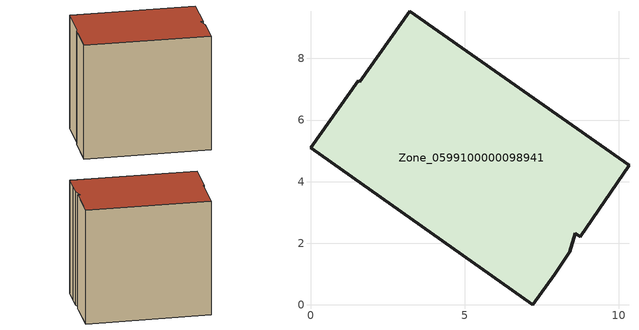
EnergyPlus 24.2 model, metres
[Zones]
Zone_0599100000098941
 floor ground (C_G): 8.41,1.73 7.92,1 7.22,0 0,5.1 1.54,7.28 1.6,7.24 3.22,9.54 10.34,4.53 8.75,2.21 8.59,2.33 z0
 wall outside (C_F): 1.54,7.28 0,5.1 7.22,0 7.92,1 8.41,1.73 8.59,2.33 8.75,2.21 10.34,4.53 3.22,9.54 1.6,7.24 1.54,7.28 z0:8.39
 roof outside (C_R): 8.75,2.21 10.34,4.53 3.22,9.54 1.6,7.24 1.54,7.28 0,5.1 7.22,0 7.92,1 8.41,1.73 8.59,2.33 z8.39
[BUILDING]
Pand.0599100000098941: North Axis=0; Terrain=City; Loads Convergence Tolerance Value=0.04; Temperature Convergence Tolerance Value=0.4; Solar Distribution=FullExterior; Maximum Number of Warmup Days=25; Minimum Number of Warmup Days=1
[Site:Location]
Rotterdam.The.Hague.AP_ZH_NLD Design_Conditions: Latitude=51.96; Longitude=4.45; Time Zone=1; Elevation=-4.5
[SITE:GROUNDTEMPERATURE:BUILDINGSURFACE]
18, 18, 18, 18, 18, 18, 18, 18, 18, 18, 18, 18
[MATERIAL] Thermal Absorptance=0.9; Solar Absorptance=0.7; Visible Absorptance=0.7
Name | Roughness | Thickness | Conductivity | Density | Specific Heat
G.TI.1975-1991 | MediumSmooth | 0.15 | 0.288461 | 540 | 1210
F.TI.1975-1991 | Rough | 0.3 | 0.230769 | 1920 | 840
R.TI.1975-1991 | MediumRough | 0.2 | 0.153846 | 1500 | 1000
[CONSTRUCTION]
C_G: G.TI.1975-1991
C_F: F.TI.1975-1991
C_R: R.TI.1975-1991
[ZONE]
Zone_0599100000098941: Type=1; Multiplier=1; Ceiling Height=Autocalculate; Volume=Autocalculate; Floor Area=autocalculate; Part of Total Floor Area=Yes
[ZONEINFILTRATION:DESIGNFLOWRATE]
Infil_Zone_0599100000098941: Zone or ZoneList or Space or SpaceList=Zone_0599100000098941; Schedule=AlwaysOn; Design Flow Rate Calculation Method=Flow/Area; Flow Rate per Floor Area=0.003; Constant Term Coefficient=1; Temperature Term Coefficient=0; Velocity Term Coefficient=0; Velocity Squared Term Coefficient=0
[HVACTEMPLATE:ZONE:IDEALLOADSAIRSYSTEM]
Zone_0599100000098941: Maximum Heating Supply Air Temperature=50; Minimum Cooling Supply Air Temperature=13; Maximum Heating Supply Air Humidity Ratio=0.0156; Minimum Cooling Supply Air Humidity Ratio=0.0077; Heating Limit=NoLimit; Cooling Limit=NoLimit; Dehumidification Control Type=ConstantSensibleHeatRatio; Cooling Sensible Heat Ratio=0.7; Dehumidification Setpoint=60; Humidification Control Type=None; Humidification Setpoint=30; Outdoor Air Method=None; Outdoor Air Flow Rate per Person=0.00944; Outdoor Air Flow Rate per Zone Floor Area=0; Outdoor Air Flow Rate per Zone=0; Demand Controlled Ventilation Type=None; Outdoor Air Economizer Type=NoEconomizer; Heat Recovery Type=None; Sensible Heat Recovery Effectiveness=0.7; Latent Heat Recovery Effectiveness=0.65
[ZONECONTROL:THERMOSTAT]
ThermostatControl_Zone_0599100000098941: Zone or ZoneList=Zone_0599100000098941; Control Type Schedule=DualSetpointControlType; Control 1=Thermostat_Zone_0599100000098941; Temperature Difference Between Cutout And Setpoint=0
[THERMOSTATSETPOINT:DUALSETPOINT]
Thermostat_Zone_0599100000098941: Heating Setpoint Temperature Schedule=HeatingSetpoint_Zone_0599100000098941; Cooling Setpoint Temperature Schedule=CoolingSetpoint_Zone_0599100000098941
[SCHEDULE:COMPACT]
HeatingSetpoint_Zone_0599100000098941: Through: 12/31, For: AllDays, Until: 24:00, 21
CoolingSetpoint_Zone_0599100000098941: Through: 12/31, For: AllDays, Until: 24:00, 24
DualSetpointControlType: Through: 12/31, For: AllDays, Until: 24:00, 4
AlwaysOn: Through: 12/31, For: AllDays, Until: 24:00, 1
